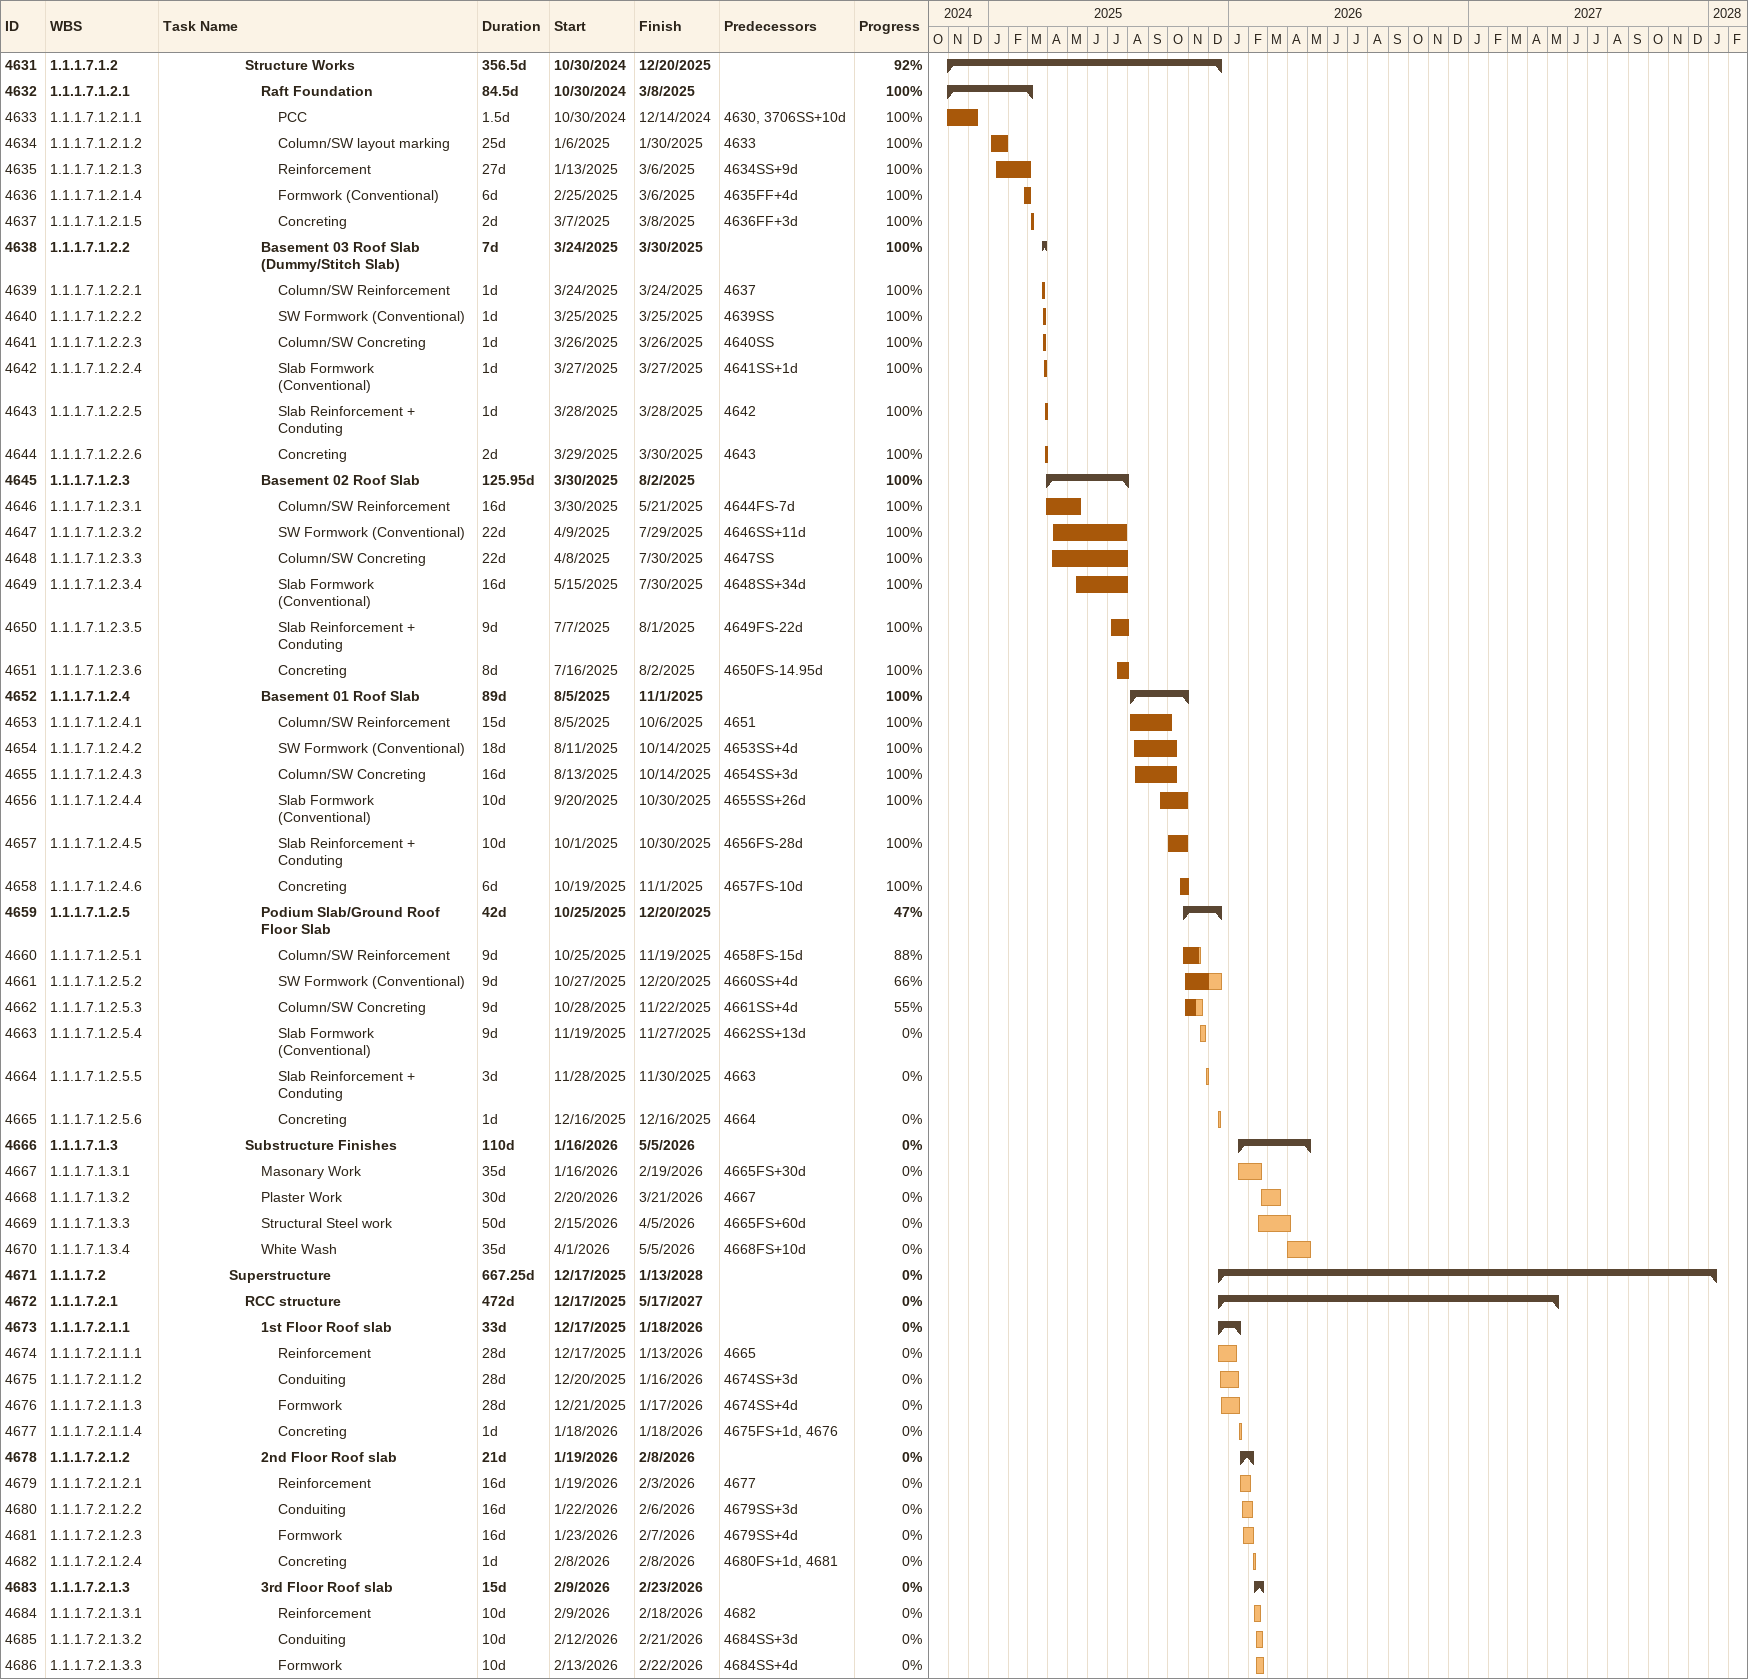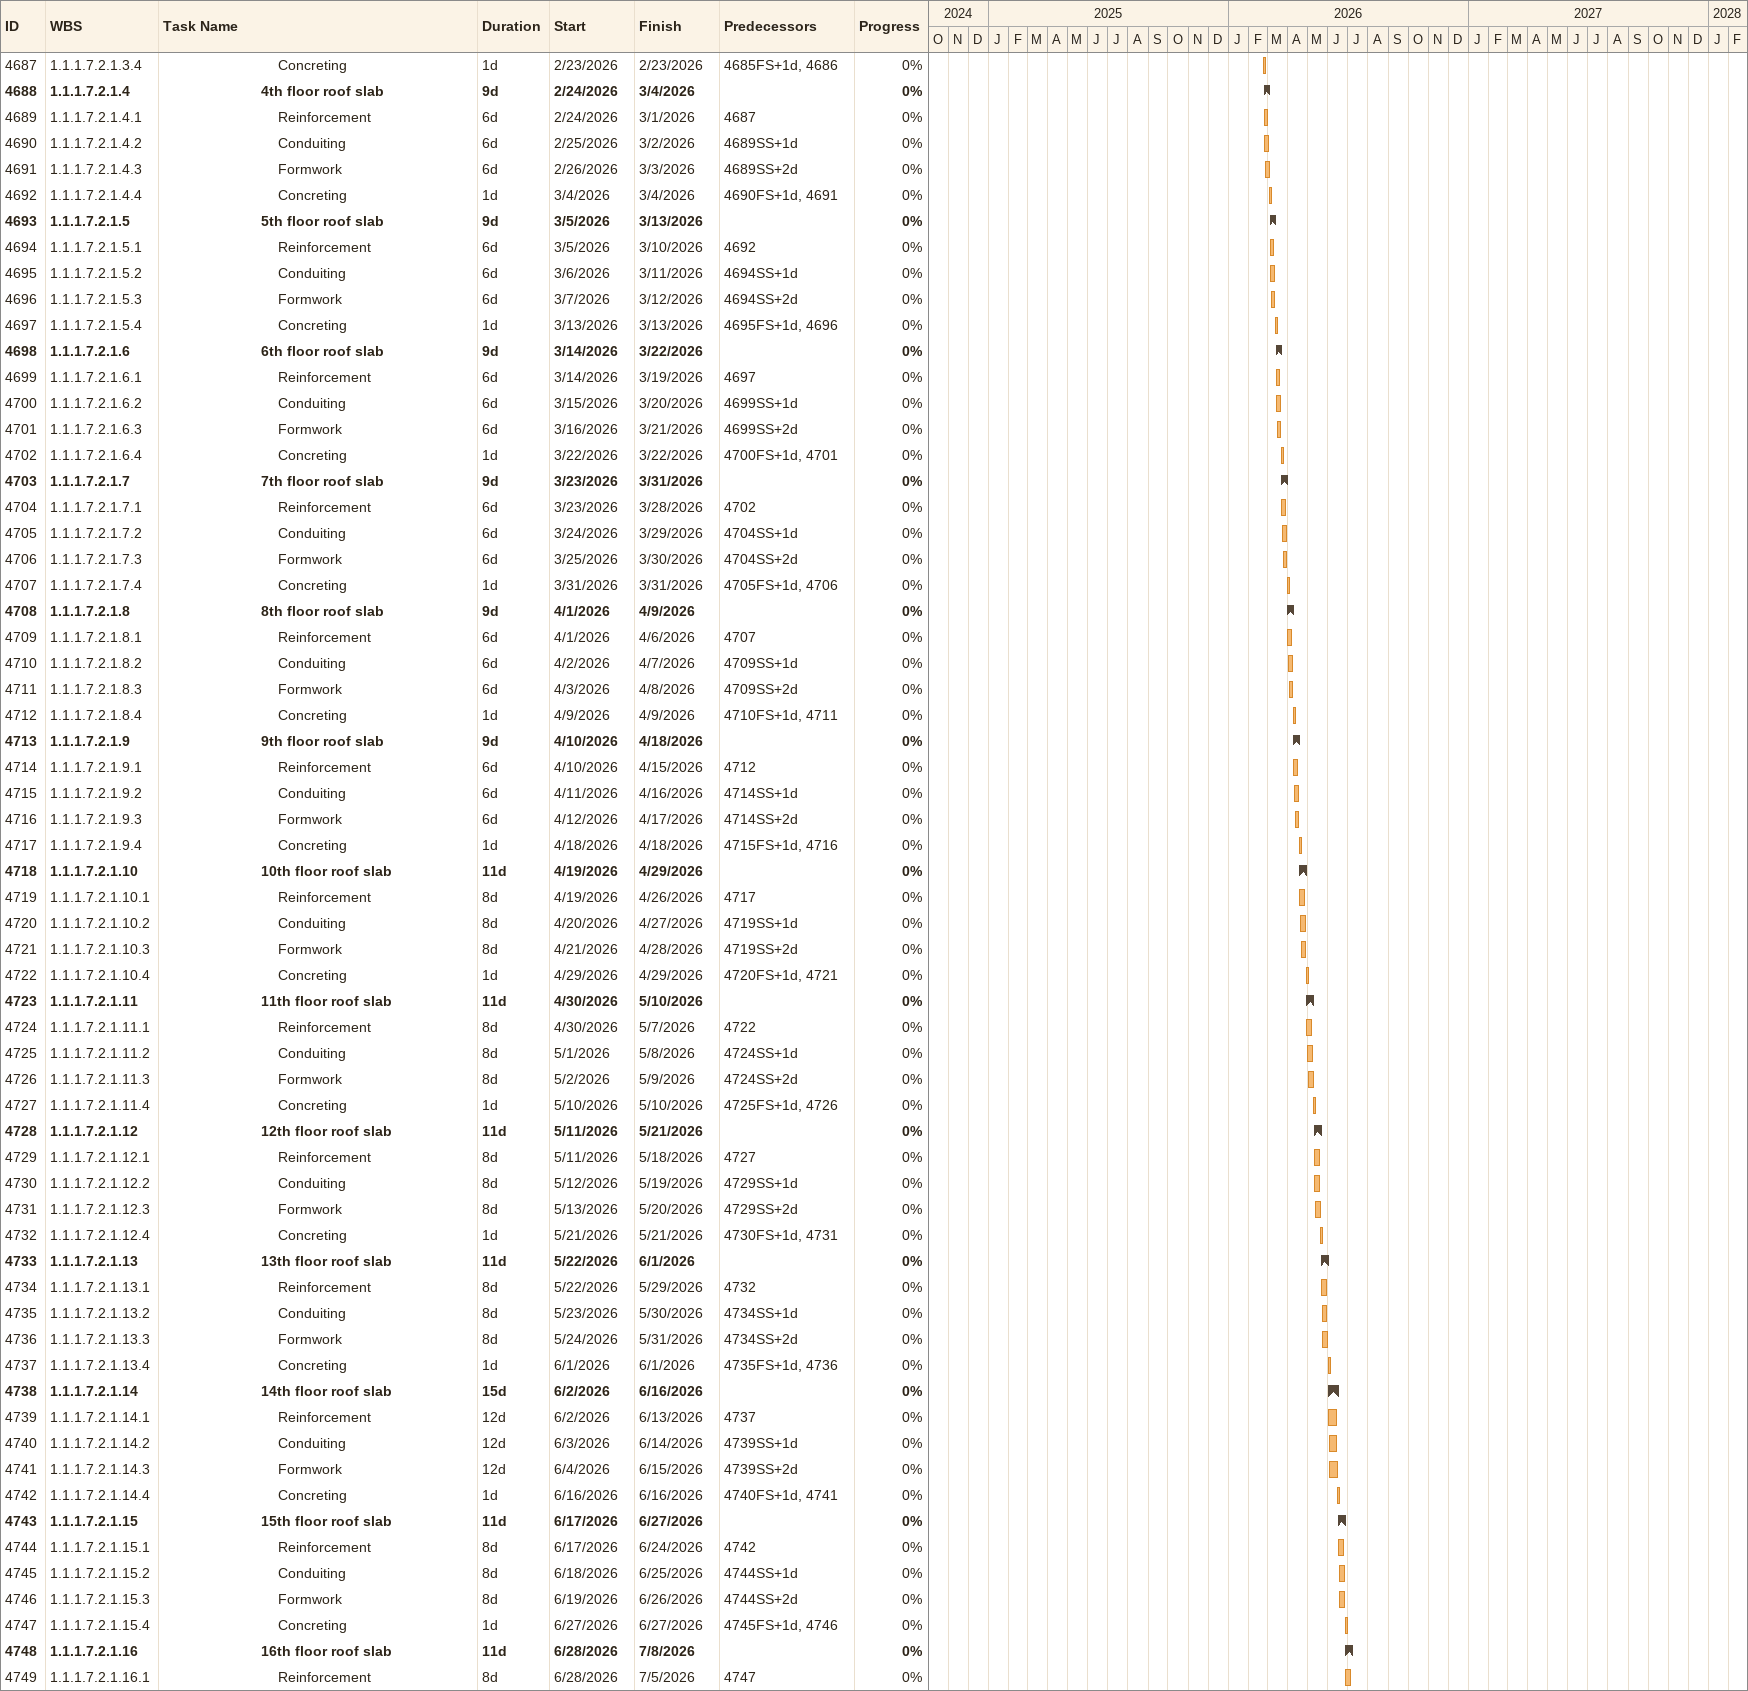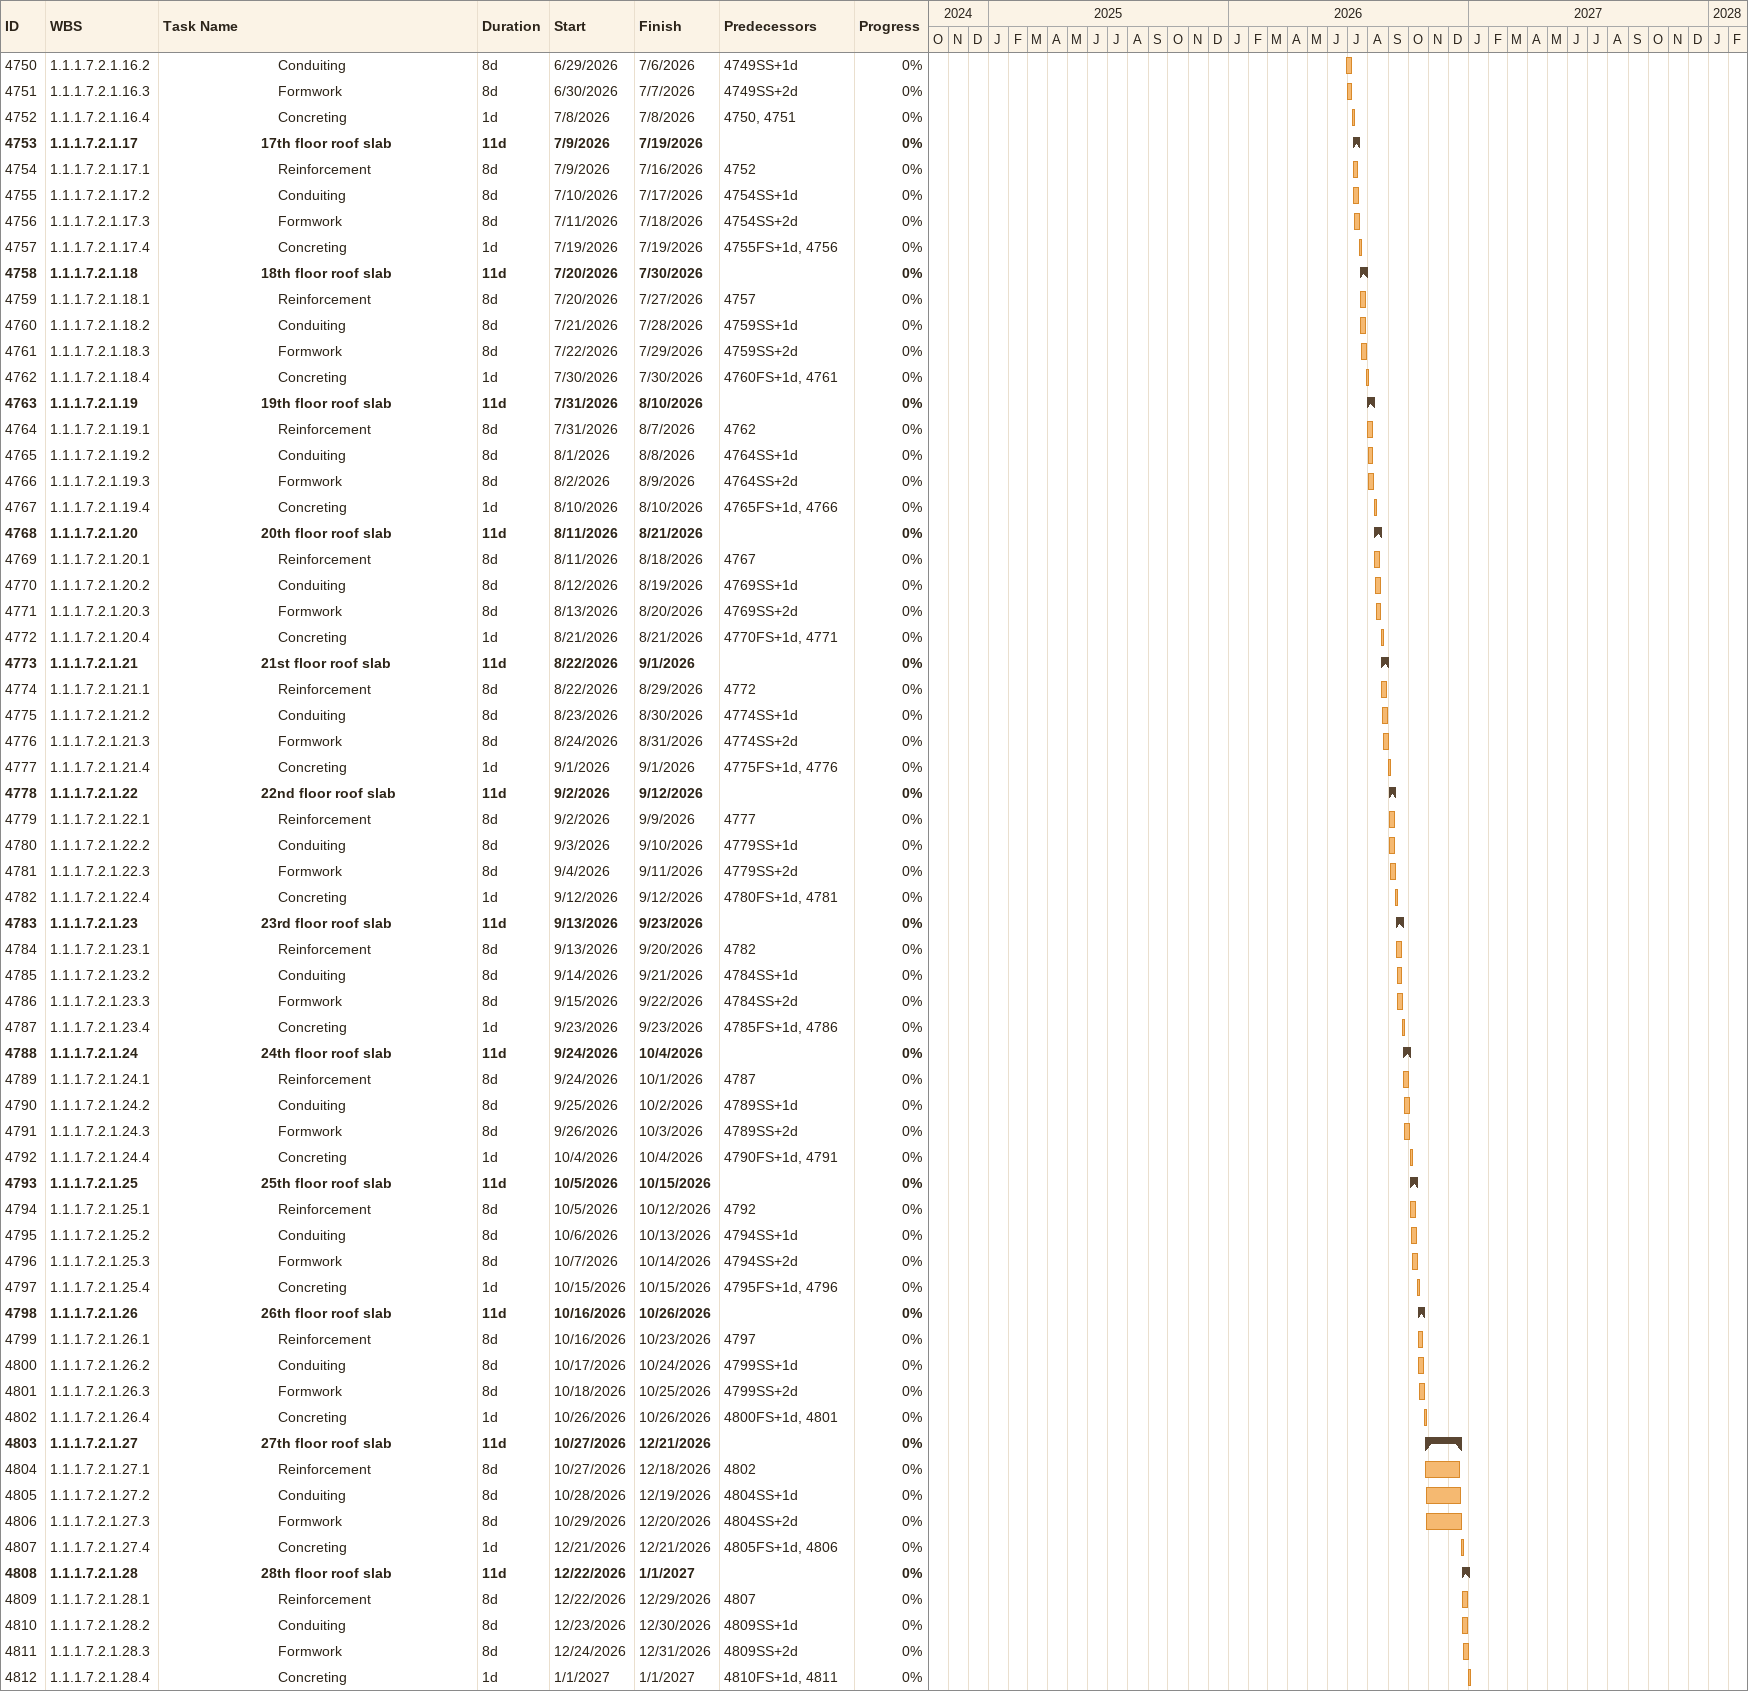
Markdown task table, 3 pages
| ID | WBS | Task | Duration | Start | Finish | Predecessors | % complete |
|---|---|---|---|---|---|---|---|
| 4631 | 1.1.1.7.1.2 | **Structure Works** | 356.5d | 2024-10-30 | 2025-12-20 |  | 92 |
| 4632 | 1.1.1.7.1.2.1 | **Raft Foundation** | 84.5d | 2024-10-30 | 2025-03-08 |  | 100 |
| 4633 | 1.1.1.7.1.2.1.1 | PCC | 1.5d | 2024-10-30 | 2024-12-14 | 4630, 3706SS+10d | 100 |
| 4634 | 1.1.1.7.1.2.1.2 | Column/SW layout marking | 25d | 2025-01-06 | 2025-01-30 | 4633 | 100 |
| 4635 | 1.1.1.7.1.2.1.3 | Reinforcement | 27d | 2025-01-13 | 2025-03-06 | 4634SS+9d | 100 |
| 4636 | 1.1.1.7.1.2.1.4 | Formwork (Conventional) | 6d | 2025-02-25 | 2025-03-06 | 4635FF+4d | 100 |
| 4637 | 1.1.1.7.1.2.1.5 | Concreting | 2d | 2025-03-07 | 2025-03-08 | 4636FF+3d | 100 |
| 4638 | 1.1.1.7.1.2.2 | **Basement 03 Roof Slab (Dummy/Stitch Slab)** | 7d | 2025-03-24 | 2025-03-30 |  | 100 |
| 4639 | 1.1.1.7.1.2.2.1 | Column/SW Reinforcement | 1d | 2025-03-24 | 2025-03-24 | 4637 | 100 |
| 4640 | 1.1.1.7.1.2.2.2 | SW Formwork (Conventional) | 1d | 2025-03-25 | 2025-03-25 | 4639SS | 100 |
| 4641 | 1.1.1.7.1.2.2.3 | Column/SW Concreting | 1d | 2025-03-26 | 2025-03-26 | 4640SS | 100 |
| 4642 | 1.1.1.7.1.2.2.4 | Slab Formwork (Conventional) | 1d | 2025-03-27 | 2025-03-27 | 4641SS+1d | 100 |
| 4643 | 1.1.1.7.1.2.2.5 | Slab Reinforcement + Conduting | 1d | 2025-03-28 | 2025-03-28 | 4642 | 100 |
| 4644 | 1.1.1.7.1.2.2.6 | Concreting | 2d | 2025-03-29 | 2025-03-30 | 4643 | 100 |
| 4645 | 1.1.1.7.1.2.3 | **Basement 02 Roof Slab** | 125.95d | 2025-03-30 | 2025-08-02 |  | 100 |
| 4646 | 1.1.1.7.1.2.3.1 | Column/SW Reinforcement | 16d | 2025-03-30 | 2025-05-21 | 4644FS-7d | 100 |
| 4647 | 1.1.1.7.1.2.3.2 | SW Formwork (Conventional) | 22d | 2025-04-09 | 2025-07-29 | 4646SS+11d | 100 |
| 4648 | 1.1.1.7.1.2.3.3 | Column/SW Concreting | 22d | 2025-04-08 | 2025-07-30 | 4647SS | 100 |
| 4649 | 1.1.1.7.1.2.3.4 | Slab Formwork (Conventional) | 16d | 2025-05-15 | 2025-07-30 | 4648SS+34d | 100 |
| 4650 | 1.1.1.7.1.2.3.5 | Slab Reinforcement + Conduting | 9d | 2025-07-07 | 2025-08-01 | 4649FS-22d | 100 |
| 4651 | 1.1.1.7.1.2.3.6 | Concreting | 8d | 2025-07-16 | 2025-08-02 | 4650FS-14.95d | 100 |
| 4652 | 1.1.1.7.1.2.4 | **Basement 01 Roof Slab** | 89d | 2025-08-05 | 2025-11-01 |  | 100 |
| 4653 | 1.1.1.7.1.2.4.1 | Column/SW Reinforcement | 15d | 2025-08-05 | 2025-10-06 | 4651 | 100 |
| 4654 | 1.1.1.7.1.2.4.2 | SW Formwork (Conventional) | 18d | 2025-08-11 | 2025-10-14 | 4653SS+4d | 100 |
| 4655 | 1.1.1.7.1.2.4.3 | Column/SW Concreting | 16d | 2025-08-13 | 2025-10-14 | 4654SS+3d | 100 |
| 4656 | 1.1.1.7.1.2.4.4 | Slab Formwork (Conventional) | 10d | 2025-09-20 | 2025-10-30 | 4655SS+26d | 100 |
| 4657 | 1.1.1.7.1.2.4.5 | Slab Reinforcement + Conduting | 10d | 2025-10-01 | 2025-10-30 | 4656FS-28d | 100 |
| 4658 | 1.1.1.7.1.2.4.6 | Concreting | 6d | 2025-10-19 | 2025-11-01 | 4657FS-10d | 100 |
| 4659 | 1.1.1.7.1.2.5 | **Podium Slab/Ground Roof Floor Slab** | 42d | 2025-10-25 | 2025-12-20 |  | 47 |
| 4660 | 1.1.1.7.1.2.5.1 | Column/SW Reinforcement | 9d | 2025-10-25 | 2025-11-19 | 4658FS-15d | 88 |
| 4661 | 1.1.1.7.1.2.5.2 | SW Formwork (Conventional) | 9d | 2025-10-27 | 2025-12-20 | 4660SS+4d | 66 |
| 4662 | 1.1.1.7.1.2.5.3 | Column/SW Concreting | 9d | 2025-10-28 | 2025-11-22 | 4661SS+4d | 55 |
| 4663 | 1.1.1.7.1.2.5.4 | Slab Formwork (Conventional) | 9d | 2025-11-19 | 2025-11-27 | 4662SS+13d | 0 |
| 4664 | 1.1.1.7.1.2.5.5 | Slab Reinforcement + Conduting | 3d | 2025-11-28 | 2025-11-30 | 4663 | 0 |
| 4665 | 1.1.1.7.1.2.5.6 | Concreting | 1d | 2025-12-16 | 2025-12-16 | 4664 | 0 |
| 4666 | 1.1.1.7.1.3 | **Substructure Finishes** | 110d | 2026-01-16 | 2026-05-05 |  | 0 |
| 4667 | 1.1.1.7.1.3.1 | Masonary Work | 35d | 2026-01-16 | 2026-02-19 | 4665FS+30d | 0 |
| 4668 | 1.1.1.7.1.3.2 | Plaster Work | 30d | 2026-02-20 | 2026-03-21 | 4667 | 0 |
| 4669 | 1.1.1.7.1.3.3 | Structural Steel work | 50d | 2026-02-15 | 2026-04-05 | 4665FS+60d | 0 |
| 4670 | 1.1.1.7.1.3.4 | White Wash | 35d | 2026-04-01 | 2026-05-05 | 4668FS+10d | 0 |
| 4671 | 1.1.1.7.2 | **Superstructure** | 667.25d | 2025-12-17 | 2028-01-13 |  | 0 |
| 4672 | 1.1.1.7.2.1 | **RCC structure** | 472d | 2025-12-17 | 2027-05-17 |  | 0 |
| 4673 | 1.1.1.7.2.1.1 | **1st Floor Roof slab** | 33d | 2025-12-17 | 2026-01-18 |  | 0 |
| 4674 | 1.1.1.7.2.1.1.1 | Reinforcement | 28d | 2025-12-17 | 2026-01-13 | 4665 | 0 |
| 4675 | 1.1.1.7.2.1.1.2 | Conduiting | 28d | 2025-12-20 | 2026-01-16 | 4674SS+3d | 0 |
| 4676 | 1.1.1.7.2.1.1.3 | Formwork | 28d | 2025-12-21 | 2026-01-17 | 4674SS+4d | 0 |
| 4677 | 1.1.1.7.2.1.1.4 | Concreting | 1d | 2026-01-18 | 2026-01-18 | 4675FS+1d, 4676 | 0 |
| 4678 | 1.1.1.7.2.1.2 | **2nd Floor Roof slab** | 21d | 2026-01-19 | 2026-02-08 |  | 0 |
| 4679 | 1.1.1.7.2.1.2.1 | Reinforcement | 16d | 2026-01-19 | 2026-02-03 | 4677 | 0 |
| 4680 | 1.1.1.7.2.1.2.2 | Conduiting | 16d | 2026-01-22 | 2026-02-06 | 4679SS+3d | 0 |
| 4681 | 1.1.1.7.2.1.2.3 | Formwork | 16d | 2026-01-23 | 2026-02-07 | 4679SS+4d | 0 |
| 4682 | 1.1.1.7.2.1.2.4 | Concreting | 1d | 2026-02-08 | 2026-02-08 | 4680FS+1d, 4681 | 0 |
| 4683 | 1.1.1.7.2.1.3 | **3rd Floor Roof slab** | 15d | 2026-02-09 | 2026-02-23 |  | 0 |
| 4684 | 1.1.1.7.2.1.3.1 | Reinforcement | 10d | 2026-02-09 | 2026-02-18 | 4682 | 0 |
| 4685 | 1.1.1.7.2.1.3.2 | Conduiting | 10d | 2026-02-12 | 2026-02-21 | 4684SS+3d | 0 |
| 4686 | 1.1.1.7.2.1.3.3 | Formwork | 10d | 2026-02-13 | 2026-02-22 | 4684SS+4d | 0 |
| 4687 | 1.1.1.7.2.1.3.4 | Concreting | 1d | 2026-02-23 | 2026-02-23 | 4685FS+1d, 4686 | 0 |
| 4688 | 1.1.1.7.2.1.4 | **4th floor roof slab** | 9d | 2026-02-24 | 2026-03-04 |  | 0 |
| 4689 | 1.1.1.7.2.1.4.1 | Reinforcement | 6d | 2026-02-24 | 2026-03-01 | 4687 | 0 |
| 4690 | 1.1.1.7.2.1.4.2 | Conduiting | 6d | 2026-02-25 | 2026-03-02 | 4689SS+1d | 0 |
| 4691 | 1.1.1.7.2.1.4.3 | Formwork | 6d | 2026-02-26 | 2026-03-03 | 4689SS+2d | 0 |
| 4692 | 1.1.1.7.2.1.4.4 | Concreting | 1d | 2026-03-04 | 2026-03-04 | 4690FS+1d, 4691 | 0 |
| 4693 | 1.1.1.7.2.1.5 | **5th floor roof slab** | 9d | 2026-03-05 | 2026-03-13 |  | 0 |
| 4694 | 1.1.1.7.2.1.5.1 | Reinforcement | 6d | 2026-03-05 | 2026-03-10 | 4692 | 0 |
| 4695 | 1.1.1.7.2.1.5.2 | Conduiting | 6d | 2026-03-06 | 2026-03-11 | 4694SS+1d | 0 |
| 4696 | 1.1.1.7.2.1.5.3 | Formwork | 6d | 2026-03-07 | 2026-03-12 | 4694SS+2d | 0 |
| 4697 | 1.1.1.7.2.1.5.4 | Concreting | 1d | 2026-03-13 | 2026-03-13 | 4695FS+1d, 4696 | 0 |
| 4698 | 1.1.1.7.2.1.6 | **6th floor roof slab** | 9d | 2026-03-14 | 2026-03-22 |  | 0 |
| 4699 | 1.1.1.7.2.1.6.1 | Reinforcement | 6d | 2026-03-14 | 2026-03-19 | 4697 | 0 |
| 4700 | 1.1.1.7.2.1.6.2 | Conduiting | 6d | 2026-03-15 | 2026-03-20 | 4699SS+1d | 0 |
| 4701 | 1.1.1.7.2.1.6.3 | Formwork | 6d | 2026-03-16 | 2026-03-21 | 4699SS+2d | 0 |
| 4702 | 1.1.1.7.2.1.6.4 | Concreting | 1d | 2026-03-22 | 2026-03-22 | 4700FS+1d, 4701 | 0 |
| 4703 | 1.1.1.7.2.1.7 | **7th floor roof slab** | 9d | 2026-03-23 | 2026-03-31 |  | 0 |
| 4704 | 1.1.1.7.2.1.7.1 | Reinforcement | 6d | 2026-03-23 | 2026-03-28 | 4702 | 0 |
| 4705 | 1.1.1.7.2.1.7.2 | Conduiting | 6d | 2026-03-24 | 2026-03-29 | 4704SS+1d | 0 |
| 4706 | 1.1.1.7.2.1.7.3 | Formwork | 6d | 2026-03-25 | 2026-03-30 | 4704SS+2d | 0 |
| 4707 | 1.1.1.7.2.1.7.4 | Concreting | 1d | 2026-03-31 | 2026-03-31 | 4705FS+1d, 4706 | 0 |
| 4708 | 1.1.1.7.2.1.8 | **8th floor roof slab** | 9d | 2026-04-01 | 2026-04-09 |  | 0 |
| 4709 | 1.1.1.7.2.1.8.1 | Reinforcement | 6d | 2026-04-01 | 2026-04-06 | 4707 | 0 |
| 4710 | 1.1.1.7.2.1.8.2 | Conduiting | 6d | 2026-04-02 | 2026-04-07 | 4709SS+1d | 0 |
| 4711 | 1.1.1.7.2.1.8.3 | Formwork | 6d | 2026-04-03 | 2026-04-08 | 4709SS+2d | 0 |
| 4712 | 1.1.1.7.2.1.8.4 | Concreting | 1d | 2026-04-09 | 2026-04-09 | 4710FS+1d, 4711 | 0 |
| 4713 | 1.1.1.7.2.1.9 | **9th floor roof slab** | 9d | 2026-04-10 | 2026-04-18 |  | 0 |
| 4714 | 1.1.1.7.2.1.9.1 | Reinforcement | 6d | 2026-04-10 | 2026-04-15 | 4712 | 0 |
| 4715 | 1.1.1.7.2.1.9.2 | Conduiting | 6d | 2026-04-11 | 2026-04-16 | 4714SS+1d | 0 |
| 4716 | 1.1.1.7.2.1.9.3 | Formwork | 6d | 2026-04-12 | 2026-04-17 | 4714SS+2d | 0 |
| 4717 | 1.1.1.7.2.1.9.4 | Concreting | 1d | 2026-04-18 | 2026-04-18 | 4715FS+1d, 4716 | 0 |
| 4718 | 1.1.1.7.2.1.10 | **10th floor roof slab** | 11d | 2026-04-19 | 2026-04-29 |  | 0 |
| 4719 | 1.1.1.7.2.1.10.1 | Reinforcement | 8d | 2026-04-19 | 2026-04-26 | 4717 | 0 |
| 4720 | 1.1.1.7.2.1.10.2 | Conduiting | 8d | 2026-04-20 | 2026-04-27 | 4719SS+1d | 0 |
| 4721 | 1.1.1.7.2.1.10.3 | Formwork | 8d | 2026-04-21 | 2026-04-28 | 4719SS+2d | 0 |
| 4722 | 1.1.1.7.2.1.10.4 | Concreting | 1d | 2026-04-29 | 2026-04-29 | 4720FS+1d, 4721 | 0 |
| 4723 | 1.1.1.7.2.1.11 | **11th floor roof slab** | 11d | 2026-04-30 | 2026-05-10 |  | 0 |
| 4724 | 1.1.1.7.2.1.11.1 | Reinforcement | 8d | 2026-04-30 | 2026-05-07 | 4722 | 0 |
| 4725 | 1.1.1.7.2.1.11.2 | Conduiting | 8d | 2026-05-01 | 2026-05-08 | 4724SS+1d | 0 |
| 4726 | 1.1.1.7.2.1.11.3 | Formwork | 8d | 2026-05-02 | 2026-05-09 | 4724SS+2d | 0 |
| 4727 | 1.1.1.7.2.1.11.4 | Concreting | 1d | 2026-05-10 | 2026-05-10 | 4725FS+1d, 4726 | 0 |
| 4728 | 1.1.1.7.2.1.12 | **12th floor roof slab** | 11d | 2026-05-11 | 2026-05-21 |  | 0 |
| 4729 | 1.1.1.7.2.1.12.1 | Reinforcement | 8d | 2026-05-11 | 2026-05-18 | 4727 | 0 |
| 4730 | 1.1.1.7.2.1.12.2 | Conduiting | 8d | 2026-05-12 | 2026-05-19 | 4729SS+1d | 0 |
| 4731 | 1.1.1.7.2.1.12.3 | Formwork | 8d | 2026-05-13 | 2026-05-20 | 4729SS+2d | 0 |
| 4732 | 1.1.1.7.2.1.12.4 | Concreting | 1d | 2026-05-21 | 2026-05-21 | 4730FS+1d, 4731 | 0 |
| 4733 | 1.1.1.7.2.1.13 | **13th floor roof slab** | 11d | 2026-05-22 | 2026-06-01 |  | 0 |
| 4734 | 1.1.1.7.2.1.13.1 | Reinforcement | 8d | 2026-05-22 | 2026-05-29 | 4732 | 0 |
| 4735 | 1.1.1.7.2.1.13.2 | Conduiting | 8d | 2026-05-23 | 2026-05-30 | 4734SS+1d | 0 |
| 4736 | 1.1.1.7.2.1.13.3 | Formwork | 8d | 2026-05-24 | 2026-05-31 | 4734SS+2d | 0 |
| 4737 | 1.1.1.7.2.1.13.4 | Concreting | 1d | 2026-06-01 | 2026-06-01 | 4735FS+1d, 4736 | 0 |
| 4738 | 1.1.1.7.2.1.14 | **14th floor roof slab** | 15d | 2026-06-02 | 2026-06-16 |  | 0 |
| 4739 | 1.1.1.7.2.1.14.1 | Reinforcement | 12d | 2026-06-02 | 2026-06-13 | 4737 | 0 |
| 4740 | 1.1.1.7.2.1.14.2 | Conduiting | 12d | 2026-06-03 | 2026-06-14 | 4739SS+1d | 0 |
| 4741 | 1.1.1.7.2.1.14.3 | Formwork | 12d | 2026-06-04 | 2026-06-15 | 4739SS+2d | 0 |
| 4742 | 1.1.1.7.2.1.14.4 | Concreting | 1d | 2026-06-16 | 2026-06-16 | 4740FS+1d, 4741 | 0 |
| 4743 | 1.1.1.7.2.1.15 | **15th floor roof slab** | 11d | 2026-06-17 | 2026-06-27 |  | 0 |
| 4744 | 1.1.1.7.2.1.15.1 | Reinforcement | 8d | 2026-06-17 | 2026-06-24 | 4742 | 0 |
| 4745 | 1.1.1.7.2.1.15.2 | Conduiting | 8d | 2026-06-18 | 2026-06-25 | 4744SS+1d | 0 |
| 4746 | 1.1.1.7.2.1.15.3 | Formwork | 8d | 2026-06-19 | 2026-06-26 | 4744SS+2d | 0 |
| 4747 | 1.1.1.7.2.1.15.4 | Concreting | 1d | 2026-06-27 | 2026-06-27 | 4745FS+1d, 4746 | 0 |
| 4748 | 1.1.1.7.2.1.16 | **16th floor roof slab** | 11d | 2026-06-28 | 2026-07-08 |  | 0 |
| 4749 | 1.1.1.7.2.1.16.1 | Reinforcement | 8d | 2026-06-28 | 2026-07-05 | 4747 | 0 |
| 4750 | 1.1.1.7.2.1.16.2 | Conduiting | 8d | 2026-06-29 | 2026-07-06 | 4749SS+1d | 0 |
| 4751 | 1.1.1.7.2.1.16.3 | Formwork | 8d | 2026-06-30 | 2026-07-07 | 4749SS+2d | 0 |
| 4752 | 1.1.1.7.2.1.16.4 | Concreting | 1d | 2026-07-08 | 2026-07-08 | 4750, 4751 | 0 |
| 4753 | 1.1.1.7.2.1.17 | **17th floor roof slab** | 11d | 2026-07-09 | 2026-07-19 |  | 0 |
| 4754 | 1.1.1.7.2.1.17.1 | Reinforcement | 8d | 2026-07-09 | 2026-07-16 | 4752 | 0 |
| 4755 | 1.1.1.7.2.1.17.2 | Conduiting | 8d | 2026-07-10 | 2026-07-17 | 4754SS+1d | 0 |
| 4756 | 1.1.1.7.2.1.17.3 | Formwork | 8d | 2026-07-11 | 2026-07-18 | 4754SS+2d | 0 |
| 4757 | 1.1.1.7.2.1.17.4 | Concreting | 1d | 2026-07-19 | 2026-07-19 | 4755FS+1d, 4756 | 0 |
| 4758 | 1.1.1.7.2.1.18 | **18th floor roof slab** | 11d | 2026-07-20 | 2026-07-30 |  | 0 |
| 4759 | 1.1.1.7.2.1.18.1 | Reinforcement | 8d | 2026-07-20 | 2026-07-27 | 4757 | 0 |
| 4760 | 1.1.1.7.2.1.18.2 | Conduiting | 8d | 2026-07-21 | 2026-07-28 | 4759SS+1d | 0 |
| 4761 | 1.1.1.7.2.1.18.3 | Formwork | 8d | 2026-07-22 | 2026-07-29 | 4759SS+2d | 0 |
| 4762 | 1.1.1.7.2.1.18.4 | Concreting | 1d | 2026-07-30 | 2026-07-30 | 4760FS+1d, 4761 | 0 |
| 4763 | 1.1.1.7.2.1.19 | **19th floor roof slab** | 11d | 2026-07-31 | 2026-08-10 |  | 0 |
| 4764 | 1.1.1.7.2.1.19.1 | Reinforcement | 8d | 2026-07-31 | 2026-08-07 | 4762 | 0 |
| 4765 | 1.1.1.7.2.1.19.2 | Conduiting | 8d | 2026-08-01 | 2026-08-08 | 4764SS+1d | 0 |
| 4766 | 1.1.1.7.2.1.19.3 | Formwork | 8d | 2026-08-02 | 2026-08-09 | 4764SS+2d | 0 |
| 4767 | 1.1.1.7.2.1.19.4 | Concreting | 1d | 2026-08-10 | 2026-08-10 | 4765FS+1d, 4766 | 0 |
| 4768 | 1.1.1.7.2.1.20 | **20th floor roof slab** | 11d | 2026-08-11 | 2026-08-21 |  | 0 |
| 4769 | 1.1.1.7.2.1.20.1 | Reinforcement | 8d | 2026-08-11 | 2026-08-18 | 4767 | 0 |
| 4770 | 1.1.1.7.2.1.20.2 | Conduiting | 8d | 2026-08-12 | 2026-08-19 | 4769SS+1d | 0 |
| 4771 | 1.1.1.7.2.1.20.3 | Formwork | 8d | 2026-08-13 | 2026-08-20 | 4769SS+2d | 0 |
| 4772 | 1.1.1.7.2.1.20.4 | Concreting | 1d | 2026-08-21 | 2026-08-21 | 4770FS+1d, 4771 | 0 |
| 4773 | 1.1.1.7.2.1.21 | **21st floor roof slab** | 11d | 2026-08-22 | 2026-09-01 |  | 0 |
| 4774 | 1.1.1.7.2.1.21.1 | Reinforcement | 8d | 2026-08-22 | 2026-08-29 | 4772 | 0 |
| 4775 | 1.1.1.7.2.1.21.2 | Conduiting | 8d | 2026-08-23 | 2026-08-30 | 4774SS+1d | 0 |
| 4776 | 1.1.1.7.2.1.21.3 | Formwork | 8d | 2026-08-24 | 2026-08-31 | 4774SS+2d | 0 |
| 4777 | 1.1.1.7.2.1.21.4 | Concreting | 1d | 2026-09-01 | 2026-09-01 | 4775FS+1d, 4776 | 0 |
| 4778 | 1.1.1.7.2.1.22 | **22nd floor roof slab** | 11d | 2026-09-02 | 2026-09-12 |  | 0 |
| 4779 | 1.1.1.7.2.1.22.1 | Reinforcement | 8d | 2026-09-02 | 2026-09-09 | 4777 | 0 |
| 4780 | 1.1.1.7.2.1.22.2 | Conduiting | 8d | 2026-09-03 | 2026-09-10 | 4779SS+1d | 0 |
| 4781 | 1.1.1.7.2.1.22.3 | Formwork | 8d | 2026-09-04 | 2026-09-11 | 4779SS+2d | 0 |
| 4782 | 1.1.1.7.2.1.22.4 | Concreting | 1d | 2026-09-12 | 2026-09-12 | 4780FS+1d, 4781 | 0 |
| 4783 | 1.1.1.7.2.1.23 | **23rd floor roof slab** | 11d | 2026-09-13 | 2026-09-23 |  | 0 |
| 4784 | 1.1.1.7.2.1.23.1 | Reinforcement | 8d | 2026-09-13 | 2026-09-20 | 4782 | 0 |
| 4785 | 1.1.1.7.2.1.23.2 | Conduiting | 8d | 2026-09-14 | 2026-09-21 | 4784SS+1d | 0 |
| 4786 | 1.1.1.7.2.1.23.3 | Formwork | 8d | 2026-09-15 | 2026-09-22 | 4784SS+2d | 0 |
| 4787 | 1.1.1.7.2.1.23.4 | Concreting | 1d | 2026-09-23 | 2026-09-23 | 4785FS+1d, 4786 | 0 |
| 4788 | 1.1.1.7.2.1.24 | **24th floor roof slab** | 11d | 2026-09-24 | 2026-10-04 |  | 0 |
| 4789 | 1.1.1.7.2.1.24.1 | Reinforcement | 8d | 2026-09-24 | 2026-10-01 | 4787 | 0 |
| 4790 | 1.1.1.7.2.1.24.2 | Conduiting | 8d | 2026-09-25 | 2026-10-02 | 4789SS+1d | 0 |
| 4791 | 1.1.1.7.2.1.24.3 | Formwork | 8d | 2026-09-26 | 2026-10-03 | 4789SS+2d | 0 |
| 4792 | 1.1.1.7.2.1.24.4 | Concreting | 1d | 2026-10-04 | 2026-10-04 | 4790FS+1d, 4791 | 0 |
| 4793 | 1.1.1.7.2.1.25 | **25th floor roof slab** | 11d | 2026-10-05 | 2026-10-15 |  | 0 |
| 4794 | 1.1.1.7.2.1.25.1 | Reinforcement | 8d | 2026-10-05 | 2026-10-12 | 4792 | 0 |
| 4795 | 1.1.1.7.2.1.25.2 | Conduiting | 8d | 2026-10-06 | 2026-10-13 | 4794SS+1d | 0 |
| 4796 | 1.1.1.7.2.1.25.3 | Formwork | 8d | 2026-10-07 | 2026-10-14 | 4794SS+2d | 0 |
| 4797 | 1.1.1.7.2.1.25.4 | Concreting | 1d | 2026-10-15 | 2026-10-15 | 4795FS+1d, 4796 | 0 |
| 4798 | 1.1.1.7.2.1.26 | **26th floor roof slab** | 11d | 2026-10-16 | 2026-10-26 |  | 0 |
| 4799 | 1.1.1.7.2.1.26.1 | Reinforcement | 8d | 2026-10-16 | 2026-10-23 | 4797 | 0 |
| 4800 | 1.1.1.7.2.1.26.2 | Conduiting | 8d | 2026-10-17 | 2026-10-24 | 4799SS+1d | 0 |
| 4801 | 1.1.1.7.2.1.26.3 | Formwork | 8d | 2026-10-18 | 2026-10-25 | 4799SS+2d | 0 |
| 4802 | 1.1.1.7.2.1.26.4 | Concreting | 1d | 2026-10-26 | 2026-10-26 | 4800FS+1d, 4801 | 0 |
| 4803 | 1.1.1.7.2.1.27 | **27th floor roof slab** | 11d | 2026-10-27 | 2026-12-21 |  | 0 |
| 4804 | 1.1.1.7.2.1.27.1 | Reinforcement | 8d | 2026-10-27 | 2026-12-18 | 4802 | 0 |
| 4805 | 1.1.1.7.2.1.27.2 | Conduiting | 8d | 2026-10-28 | 2026-12-19 | 4804SS+1d | 0 |
| 4806 | 1.1.1.7.2.1.27.3 | Formwork | 8d | 2026-10-29 | 2026-12-20 | 4804SS+2d | 0 |
| 4807 | 1.1.1.7.2.1.27.4 | Concreting | 1d | 2026-12-21 | 2026-12-21 | 4805FS+1d, 4806 | 0 |
| 4808 | 1.1.1.7.2.1.28 | **28th floor roof slab** | 11d | 2026-12-22 | 2027-01-01 |  | 0 |
| 4809 | 1.1.1.7.2.1.28.1 | Reinforcement | 8d | 2026-12-22 | 2026-12-29 | 4807 | 0 |
| 4810 | 1.1.1.7.2.1.28.2 | Conduiting | 8d | 2026-12-23 | 2026-12-30 | 4809SS+1d | 0 |
| 4811 | 1.1.1.7.2.1.28.3 | Formwork | 8d | 2026-12-24 | 2026-12-31 | 4809SS+2d | 0 |
| 4812 | 1.1.1.7.2.1.28.4 | Concreting | 1d | 2027-01-01 | 2027-01-01 | 4810FS+1d, 4811 | 0 |
